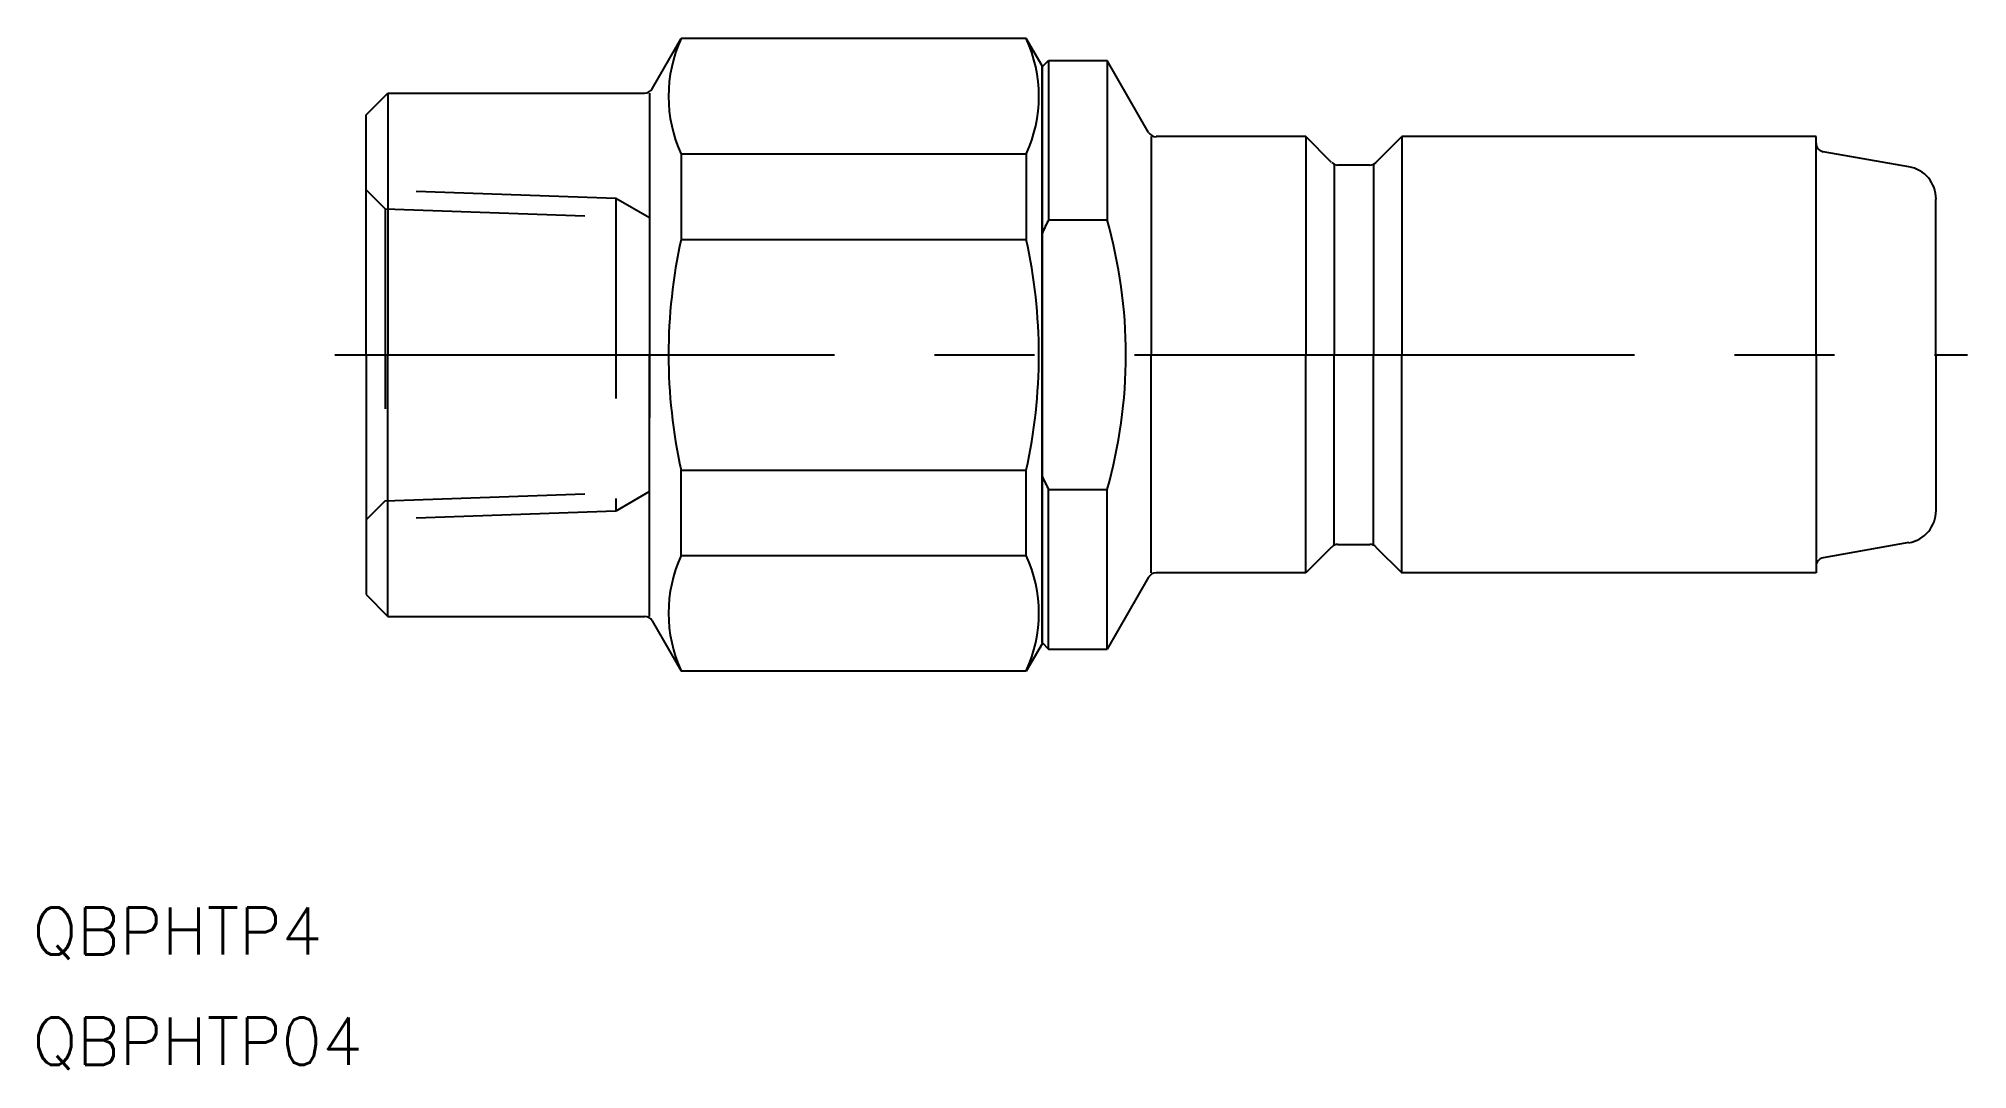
# Model space of a CAD drawing. Extents: x -21 to 102, y -45 to 20.
import ezdxf

# ---------------------------------------------------------------- set-up
doc = ezdxf.new("R2010")
doc.units = 0
doc.linetypes.add('CENTER', pattern=[50.8, 31.75, -6.35, 6.35, -6.35])
doc.linetypes.add('DASHED', pattern=[19.05, 12.7, -6.35])
doc.layers.get('0').update_dxf_attribs({"linetype": 'CONTINUOUS'})
doc.layers.add('CENTER', color=1, linetype='CENTER')
doc.styles.get("Standard").update_dxf_attribs({"font": 'txt.shx', "height": 3, "bigfont": 'bigfont.shx'})

msp = doc.modelspace()

# ---------------------------------------------------------------- linework, layer by layer
at = {"color": 7, "linetype": 'CONTINUOUS'}
for p, q in [((18.16, 16.89), (20, 20.08)), ((41.92, 20.08), (20, 20.08)), ((42.92, 18.35), (41.92, 20.08)), ((42.92, 18.28), (43.34, 18.69)), ((43.34, 18.69), (43.34, 8.56)), ((43.34, 18.69), (47.05, 18.69)), ((49.69, 14.12), (47.05, 18.69)), ((47.05, 18.69), (47.05, 8.56)), ((42.92, 0), (42.92, 18.35)), ((42.92, 18.28), (42.92, 0)), ((0, 15.23), (1.38, 16.62)), ((1.38, 16.62), (17.68, 16.62)), ((1.38, 16.62), (1.38, 0)), ((18, 16.62), (18, 0)), ((0, 0), (0, 15.23)), ((49.85, 13.85), (49.85, 0)), ((59.68, 13.85), (50.17, 13.85)), ((59.68, 13.85), (59.68, 0)), ((61.31, 12.21), (59.68, 13.85)), ((64.13, 12.21), (65.77, 13.85)), ((92.08, 13.85), (65.77, 13.85)), ((65.77, 13.85), (65.77, 0)), ((92.08, 0), (92.08, 13.85)), ((20, 12.75), (41.92, 12.75)), ((20, 12.75), (20, 7.33)), ((41.92, 12.75), (41.92, 7.33)), ((97.98, 11.93), (92.53, 12.89)), ((61.48, 12.05), (61.48, 0)), ((61.71, 12.05), (63.74, 12.05)), ((63.97, 12.05), (63.97, 0)), ((99.69, 0), (99.69, 9.89)), ((43.34, 8.56), (47.05, 8.56)), ((20, 7.33), (41.92, 7.33)), ((0, 0), (0, -15.23)), ((1.38, -16.62), (1.38, 0)), ((18, -16.62), (18, 0)), ((42.92, 0), (42.92, -18.35)), ((42.92, -18.28), (42.92, 0)), ((49.85, -13.85), (49.85, 0)), ((59.68, -13.85), (59.68, 0)), ((61.48, -12.05), (61.48, 0)), ((63.97, -12.05), (63.97, 0)), ((65.77, -13.85), (65.77, 0)), ((92.08, 0), (92.08, -13.85)), ((99.69, 0), (99.69, -9.89)), ((20, -7.33), (41.92, -7.33)), ((20, -12.75), (20, -7.33)), ((41.92, -12.75), (41.92, -7.33)), ((43.34, -18.69), (43.34, -8.56)), ((43.34, -8.56), (47.05, -8.56)), ((47.05, -18.69), (47.05, -8.56)), ((61.31, -12.21), (59.68, -13.85)), ((61.71, -12.05), (63.74, -12.05)), ((64.13, -12.21), (65.77, -13.85)), ((97.98, -11.93), (92.53, -12.89)), ((20, -12.75), (41.92, -12.75)), ((49.69, -14.12), (47.05, -18.69)), ((59.68, -13.85), (50.17, -13.85)), ((92.08, -13.85), (65.77, -13.85)), ((0, -15.23), (1.38, -16.62)), ((1.38, -16.62), (17.68, -16.62)), ((18.16, -16.89), (20, -20.08)), ((42.92, -18.35), (41.92, -20.08)), ((42.92, -18.28), (43.34, -18.69)), ((43.34, -18.69), (47.05, -18.69)), ((41.92, -20.08), (20, -20.08))]:
    msp.add_line(p, q, dxfattribs=at)
at = {"color": 3, "linetype": 'DASHED'}
for p, q in [((15.86, 9.92), (0, 10.48)), ((1.2, 9.27), (0, 10.48)), ((15.86, 9.92), (15.86, -9.92)), ((18, 8.69), (15.86, 9.92)), ((1.2, 9.27), (1.2, -9.27)), ((1.2, 9.27), (18, 8.69)), ((18, 8.69), (18, -8.69)), ((1.2, -9.27), (0, -10.48)), ((1.2, -9.27), (18, -8.69)), ((18, -8.69), (15.86, -9.92)), ((15.86, -9.92), (0, -10.48))]:
    msp.add_line(p, q, dxfattribs=at)
at = {"color": 7, "linetype": 'CONTINUOUS'}
for centre, radius, start, end in [((27.99, 16.41), 8.79, 155.38, 204.62), ((33.93, 16.41), 8.79, 335.38, 24.62), ((17.68, 17.17), 0.554, 270, 330), ((50.17, 14.4), 0.554, 210, 270), ((92.63, 13.44), 0.554, 180, 260), ((61.71, 12.6), 0.554, 225, 270), ((63.74, 12.6), 0.554, 270, 315), ((97.62, 9.89), 2.08, 0, 80), ((59.95, 0), 18.69, 152.734, 155.6594), ((17.07, 0), 31.18, 0, 15.9424), ((53.17, 0), 33.97, 167.5463, 180), ((8.75, 0), 33.97, 0, 12.4537), ((53.17, 0), 33.97, 180, 192.4537), ((8.75, 0), 33.97, 347.5463, 360), ((17.07, 0), 31.18, 344.0576, 360), ((59.95, 0), 18.69, 204.3406, 207.266), ((97.62, -9.89), 2.08, 280, 0), ((61.71, -12.6), 0.554, 90, 135), ((63.74, -12.6), 0.554, 45, 90), ((27.99, -16.41), 8.79, 155.38, 204.62), ((33.93, -16.41), 8.79, 335.38, 24.62), ((92.63, -13.44), 0.554, 100, 180), ((50.17, -14.4), 0.554, 90, 150), ((17.68, -17.17), 0.554, 30, 90)]:
    msp.add_arc(centre, radius, start, end, dxfattribs=at)
at = {"layer": 'CENTER', "color": 1, "linetype": 'CENTER'}
msp.add_line((-2, 0), (101.69, 0), dxfattribs=at)

# ---------------------------------------------------------------- texts
at = {"color": 7, "linetype": 'CONTINUOUS'}
for s, p in [('QBPHTP4', (-21.19, -38.09)), ('QBPHTP04', (-21.19, -45.09))]:
    msp.add_text(s, height=3, dxfattribs=at).set_placement(p)

doc.saveas('drawing.dxf')
